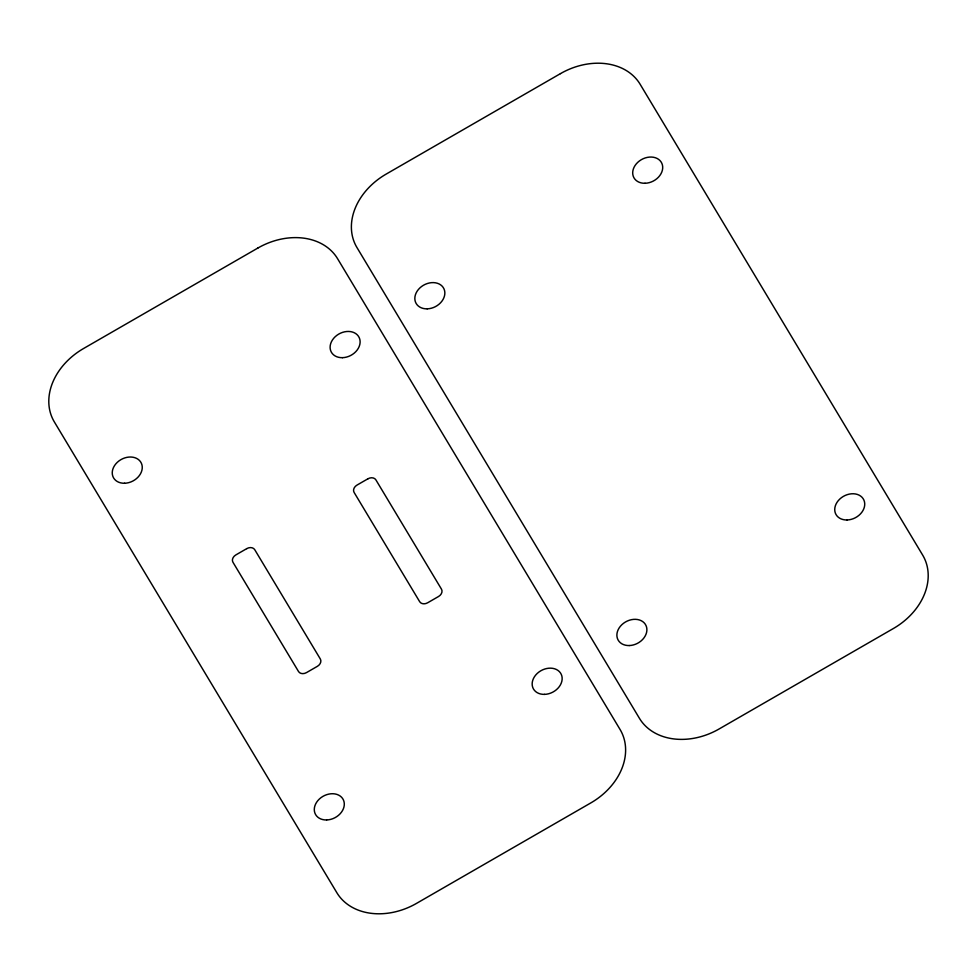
<?xml version="1.0" encoding="UTF-8"?>
<svg xmlns="http://www.w3.org/2000/svg" width="977" height="977" viewBox="0 0 977 977"><rect width="100%" height="100%" fill="white"/><g stroke="black" fill="none" stroke-linecap="round" stroke-linejoin="round"><path stroke-width="1.47" d="M257.879 248.036L83.595 348.496A62.882 49.009 -28.4 0 0 54.346 421.917L336.857 892.722A62.882 49.009 -28.4 0 0 416.544 903.371L590.829 802.911A62.882 49.009 -28.4 0 0 620.065 729.489L337.566 258.685A62.882 49.009 -28.4 0 0 257.879 248.036M560.456 73.629L386.171 174.089A62.882 49.009 -28.4 0 0 356.935 247.511L639.434 718.315A62.882 49.009 -28.4 0 0 719.121 728.964L893.405 628.504A62.882 49.009 -28.4 0 0 922.654 555.083L640.143 84.278A62.882 49.009 -28.4 0 0 560.456 73.629M246.766 548.622L235.872 554.912A6.289 4.897 -28.4 0 0 232.953 562.251L298.535 671.541A6.289 4.897 -28.4 0 0 306.497 672.603L317.391 666.326A6.289 4.897 -28.4 0 0 320.322 658.986L254.741 549.697A6.289 4.897 -28.4 0 0 246.766 548.622M367.914 478.803L357.02 485.08A6.289 4.897 -28.4 0 0 354.101 492.42L419.683 601.71A6.289 4.897 -28.4 0 0 427.645 602.785L438.539 596.507A6.289 4.897 -28.4 0 0 441.47 589.155L375.889 479.866A6.289 4.897 -28.4 0 0 367.914 478.803M326.611 819.959A15.717 12.249 -28.4 0 0 343.428 799.968A15.717 12.249 -28.4 0 0 317.855 800.603A15.717 12.249 -28.4 0 0 326.611 819.959M342.426 357.68A15.717 12.249 -28.4 0 0 359.243 337.688A15.717 12.249 -28.4 0 0 333.67 338.323A15.717 12.249 -28.4 0 0 342.426 357.68M124.58 483.249A15.717 12.249 -28.4 0 0 141.384 463.257A15.717 12.249 -28.4 0 0 115.811 463.892A15.717 12.249 -28.4 0 0 124.58 483.249M544.47 694.378A15.717 12.249 -28.4 0 0 561.287 674.399A15.717 12.249 -28.4 0 0 535.714 675.034A15.717 12.249 -28.4 0 0 544.47 694.378M629.2 645.553A15.717 12.249 -28.4 0 0 646.017 625.561A15.717 12.249 -28.4 0 0 620.444 626.196A15.717 12.249 -28.4 0 0 629.2 645.553M645.015 183.273A15.717 12.249 -28.4 0 0 661.832 163.281A15.717 12.249 -28.4 0 0 636.259 163.916A15.717 12.249 -28.4 0 0 645.015 183.273M427.157 308.842A15.717 12.249 -28.4 0 0 443.973 288.85A15.717 12.249 -28.4 0 0 418.4 289.485A15.717 12.249 -28.4 0 0 427.157 308.842M847.059 519.972A15.717 12.249 -28.4 0 0 863.863 499.992A15.717 12.249 -28.4 0 0 838.29 500.627A15.717 12.249 -28.4 0 0 847.059 519.972"/></g></svg>
